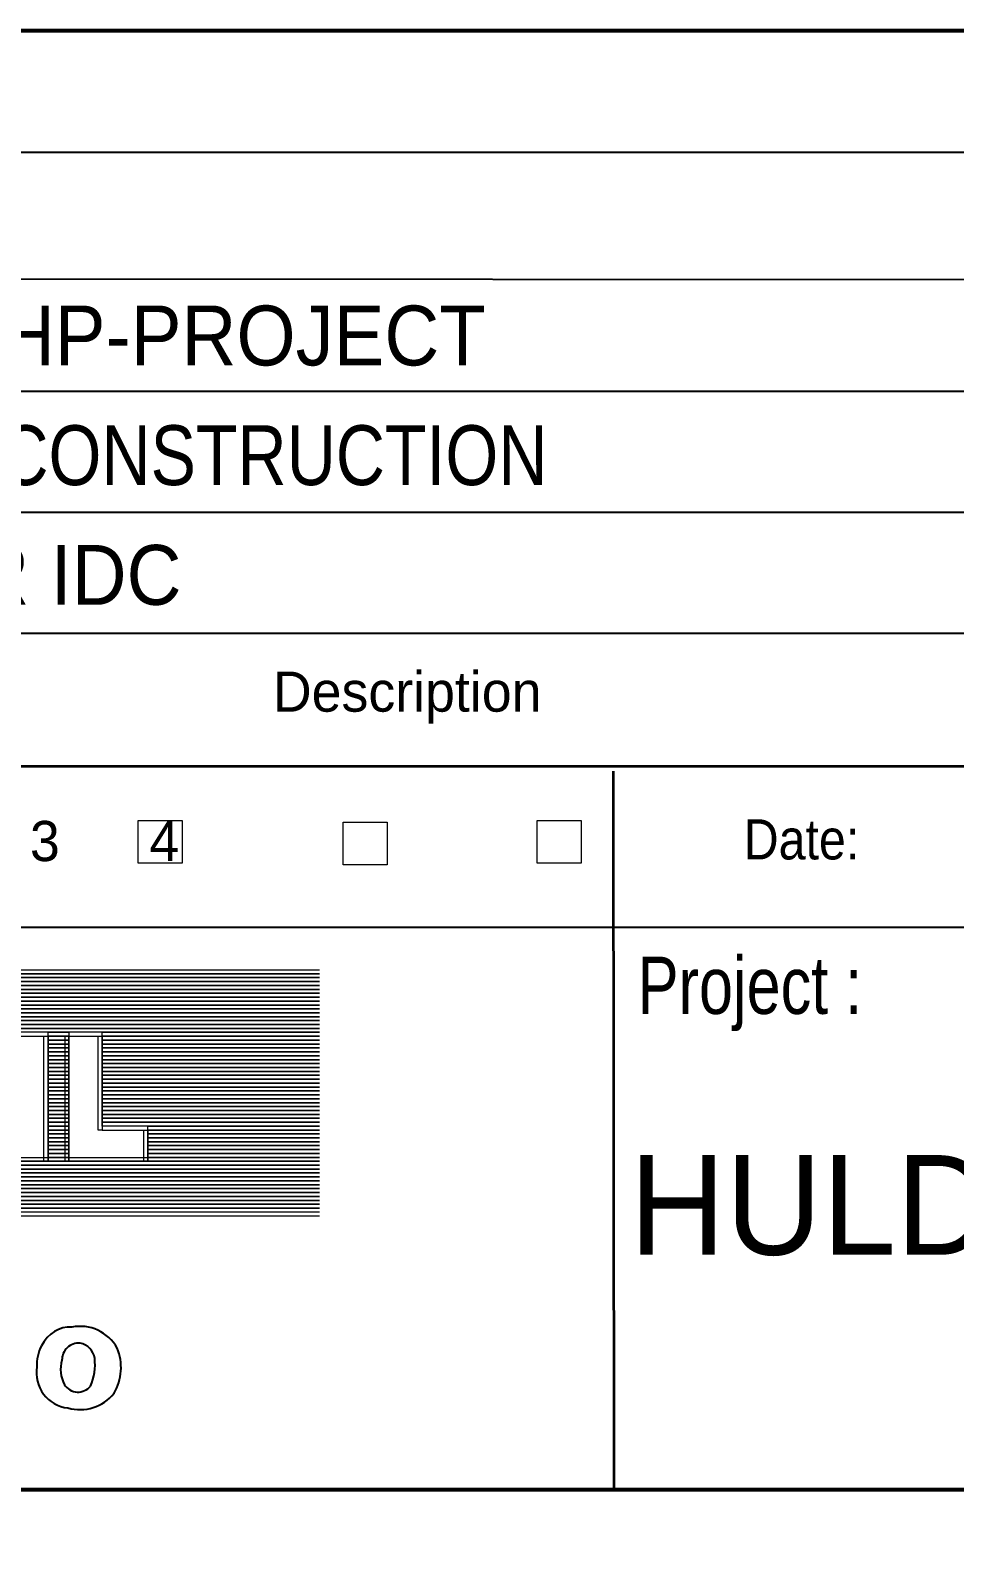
# Model space of a CAD drawing. Header units: millimetres. Extents: x 0 to 841, y 0 to 594.
# Drawn here: x 704.3 to 750.7, y 80.9 to 157.4 of the extents above; entities that cross this region are included whole.
import ezdxf
from ezdxf.enums import TextEntityAlignment as Align

# ---------------------------------------------------------------- set-up
doc = ezdxf.new("R2010")
doc.units = ezdxf.units.MM
doc.layers.add('1', color=7, linetype='Continuous', lineweight=13)
doc.layers.add('35', color=7, linetype='Continuous', lineweight=25)
doc.layers.add('2', color=7, linetype='Continuous')

msp = doc.modelspace()

# ---------------------------------------------------------------- linework, layer by layer
at = {"layer": '1', "lineweight": 25}
for p, q in [((648.825, 151.274), (829.269, 151.274)), ((648.825, 151.274), (829.269, 151.274)), ((648.827, 144.949), (829.268, 144.852)), ((648.827, 144.949), (829.268, 144.852)), ((648.828, 139.29), (829.27, 139.285)), ((648.828, 139.29), (829.27, 139.285)), ((648.817, 133.231), (829.275, 133.231)), ((648.817, 133.231), (829.275, 133.231)), ((648.813, 127.167), (829.263, 127.167)), ((648.813, 127.167), (829.263, 127.167)), ((648.723, 112.418), (829.276, 112.418)), ((648.723, 112.418), (829.276, 112.418))]:
    msp.add_line(p, q, dxfattribs=at)
at = {"layer": '1', "lineweight": 35}
for p, q in [((829.257, 120.491), (648.808, 120.475)), ((829.257, 120.491), (648.808, 120.475)), ((733.55, 120.235), (733.589, 84.191)), ((733.55, 120.235), (733.589, 84.191))]:
    msp.add_line(p, q, dxfattribs=at)
at = {"layer": '1'}
for p, q in [((659.387, 110.283), (718.839, 110.283)), ((659.387, 110.283), (718.839, 110.283)), ((659.387, 110.087), (718.839, 110.087)), ((659.387, 110.087), (718.839, 110.087)), ((659.387, 109.891), (718.839, 109.891)), ((659.387, 109.891), (718.839, 109.891)), ((667.723, 109.695), (718.839, 109.695)), ((667.723, 109.695), (718.839, 109.695)), ((667.931, 109.499), (718.839, 109.499)), ((667.931, 109.499), (718.839, 109.499)), ((668.139, 109.304), (718.839, 109.304)), ((668.139, 109.304), (718.839, 109.304)), ((668.348, 109.108), (718.839, 109.108)), ((668.348, 109.108), (718.839, 109.108)), ((668.557, 108.912), (718.839, 108.912)), ((668.557, 108.912), (718.839, 108.912)), ((668.765, 108.717), (718.839, 108.717)), ((668.765, 108.717), (718.839, 108.717)), ((668.973, 108.52), (718.839, 108.52)), ((668.973, 108.52), (718.839, 108.52)), ((669.182, 108.324), (718.839, 108.324)), ((669.182, 108.324), (718.839, 108.324)), ((669.39, 108.129), (718.839, 108.129)), ((669.39, 108.129), (718.839, 108.129)), ((669.598, 108.129), (718.839, 108.129)), ((669.598, 108.129), (718.839, 108.129)), ((669.807, 107.933), (718.839, 107.933)), ((669.807, 107.933), (718.839, 107.933)), ((670.015, 107.737), (718.839, 107.737)), ((670.015, 107.737), (718.839, 107.737)), ((670.432, 107.541), (718.839, 107.541)), ((670.432, 107.541), (718.839, 107.541)), ((678.143, 107.346), (718.839, 107.346)), ((678.143, 107.346), (718.839, 107.346)), ((707.941, 107.15), (718.839, 107.15)), ((707.941, 107.15), (718.839, 107.15)), ((707.941, 106.954), (718.839, 106.954)), ((707.941, 106.954), (718.839, 106.954)), ((707.941, 106.758), (718.839, 106.758)), ((707.941, 106.758), (718.839, 106.758)), ((707.941, 106.562), (718.839, 106.562)), ((707.941, 106.562), (718.839, 106.562)), ((707.941, 106.366), (718.839, 106.366)), ((707.941, 106.366), (718.839, 106.366)), ((707.941, 106.17), (718.839, 106.17)), ((707.941, 106.17), (718.839, 106.17)), ((707.941, 105.975), (718.839, 105.975)), ((707.941, 105.975), (718.839, 105.975)), ((707.941, 105.779), (718.839, 105.779)), ((707.941, 105.779), (718.839, 105.779)), ((707.941, 105.583), (718.839, 105.583)), ((707.941, 105.583), (718.839, 105.583)), ((707.941, 105.387), (718.839, 105.387)), ((707.941, 105.387), (718.839, 105.387)), ((707.941, 105.191), (718.839, 105.191)), ((707.941, 105.191), (718.839, 105.191)), ((707.941, 104.995), (718.839, 104.995)), ((707.941, 104.995), (718.839, 104.995)), ((707.941, 104.799), (718.839, 104.799)), ((707.941, 104.799), (718.839, 104.799)), ((707.941, 104.604), (718.839, 104.604)), ((707.941, 104.604), (718.839, 104.604)), ((707.941, 104.408), (718.839, 104.408)), ((707.941, 104.408), (718.839, 104.408)), ((707.941, 104.212), (718.839, 104.212)), ((707.941, 104.212), (718.839, 104.212)), ((707.941, 104.017), (718.839, 104.017)), ((707.941, 104.017), (718.839, 104.017)), ((707.941, 103.82), (718.839, 103.82)), ((707.941, 103.82), (718.839, 103.82)), ((707.941, 103.624), (718.839, 103.624)), ((707.941, 103.624), (718.839, 103.624)), ((707.941, 103.428), (718.839, 103.428)), ((707.941, 103.428), (718.839, 103.428)), ((707.941, 103.233), (718.839, 103.233)), ((707.941, 103.233), (718.839, 103.233)), ((707.941, 103.037), (718.839, 103.037)), ((707.941, 103.037), (718.839, 103.037)), ((707.941, 102.841), (718.839, 102.841)), ((707.941, 102.841), (718.839, 102.841)), ((707.941, 102.646), (718.839, 102.646)), ((707.941, 102.646), (718.839, 102.646)), ((710.234, 102.45), (718.839, 102.45)), ((710.234, 102.45), (718.839, 102.45)), ((710.234, 102.254), (718.839, 102.254)), ((710.234, 102.254), (718.839, 102.254)), ((710.234, 102.058), (718.839, 102.058)), ((710.234, 102.058), (718.839, 102.058)), ((710.234, 101.862), (718.839, 101.862)), ((710.234, 101.862), (718.839, 101.862)), ((710.234, 101.666), (718.839, 101.666)), ((710.234, 101.666), (718.839, 101.666)), ((710.234, 101.47), (718.839, 101.47)), ((710.234, 101.47), (718.839, 101.47)), ((710.234, 101.275), (718.839, 101.275)), ((710.234, 101.275), (718.839, 101.275)), ((710.234, 101.079), (718.839, 101.079)), ((710.234, 101.079), (718.839, 101.079)), ((669.807, 100.295), (718.839, 100.295)), ((669.807, 100.295), (718.839, 100.295)), ((670.224, 100.491), (718.839, 100.491)), ((670.224, 100.491), (718.839, 100.491)), ((670.432, 100.491), (718.839, 100.491)), ((670.432, 100.491), (718.839, 100.491)), ((678.35, 100.687), (718.839, 100.687)), ((678.35, 100.687), (718.839, 100.687)), ((710.234, 100.883), (718.839, 100.883)), ((710.234, 100.883), (718.839, 100.883)), ((659.387, 99.512), (718.839, 99.512)), ((659.387, 99.512), (718.839, 99.512)), ((667.931, 99.512), (718.839, 99.512)), ((667.931, 99.512), (718.839, 99.512)), ((668.765, 99.708), (718.839, 99.708)), ((668.765, 99.708), (718.839, 99.708)), ((669.182, 99.904), (718.839, 99.904)), ((669.182, 99.904), (718.839, 99.904)), ((669.598, 100.099), (718.839, 100.099)), ((669.598, 100.099), (718.839, 100.099)), ((659.387, 99.317), (718.839, 99.317)), ((659.387, 99.317), (718.839, 99.317)), ((659.387, 99.12), (718.839, 99.12)), ((659.387, 99.12), (718.839, 99.12)), ((659.387, 98.924), (718.839, 98.924)), ((659.387, 98.924), (718.839, 98.924)), ((659.387, 98.728), (718.839, 98.728)), ((659.387, 98.728), (718.839, 98.728)), ((659.387, 98.533), (718.839, 98.533)), ((659.387, 98.533), (718.839, 98.533)), ((659.387, 98.337), (718.839, 98.337)), ((659.387, 98.337), (718.839, 98.337))]:
    msp.add_line(p, q, dxfattribs=at)
at = {"layer": '1', "lineweight": 35}
msp.add_lwpolyline([(648.784, 84.124), (648.838, 157.37), (829.263, 157.37)], dxfattribs=at)
at = {"layer": '1', "lineweight": 53}
msp.add_lwpolyline([(648.784, 84.124), (648.838, 157.37), (829.263, 157.37)], dxfattribs=at)
at = {"layer": '1'}
for points in [[(709.741, 117.769), (711.952, 117.769), (711.952, 115.624), (709.741, 115.624)], [(709.741, 117.769), (711.952, 117.769), (711.952, 115.624), (709.741, 115.624)], [(720.012, 117.693), (722.223, 117.693), (722.223, 115.548), (720.012, 115.548)], [(720.012, 117.693), (722.223, 117.693), (722.223, 115.548), (720.012, 115.548)], [(729.739, 117.769), (731.95, 117.769), (731.95, 115.624), (729.739, 115.624)], [(729.739, 117.769), (731.95, 117.769), (731.95, 115.624), (729.739, 115.624)], [(705.232, 107.15), (703.565, 107.15), (703.565, 106.954), (705.232, 106.954)], [(705.232, 107.15), (703.565, 107.15), (703.565, 106.954), (705.232, 106.954)], [(705.232, 107.15), (706.274, 107.15), (706.274, 106.954), (705.232, 106.954)], [(705.232, 107.15), (706.274, 107.15), (706.274, 106.954), (705.232, 106.954)], [(707.941, 107.15), (706.274, 107.15), (706.274, 106.954), (707.941, 106.954)], [(707.941, 107.15), (706.274, 107.15), (706.274, 106.954), (707.941, 106.954)], [(705.024, 100.687), (705.024, 106.954), (705.232, 106.954), (705.232, 100.687)], [(705.024, 100.687), (705.024, 106.954), (705.232, 106.954), (705.232, 100.687)], [(705.232, 106.954), (706.274, 106.954), (706.274, 106.758), (705.232, 106.758)], [(705.232, 106.954), (706.274, 106.954), (706.274, 106.758), (705.232, 106.758)], [(705.232, 106.954), (706.274, 106.954), (706.274, 106.758), (705.232, 106.758)], [(705.232, 106.954), (706.274, 106.954), (706.274, 106.758), (705.232, 106.758)], [(705.232, 106.758), (706.274, 106.758), (706.274, 106.562), (705.232, 106.562)], [(705.232, 106.758), (706.274, 106.758), (706.274, 106.562), (705.232, 106.562)], [(705.232, 106.562), (706.274, 106.562), (706.274, 106.366), (705.232, 106.366)], [(705.232, 106.562), (706.274, 106.562), (706.274, 106.366), (705.232, 106.366)], [(705.232, 106.366), (706.274, 106.366), (706.274, 106.17), (705.232, 106.17)], [(705.232, 106.366), (706.274, 106.366), (706.274, 106.17), (705.232, 106.17)], [(706.066, 106.954), (706.066, 100.687), (706.274, 100.687), (706.274, 106.954)], [(706.066, 106.954), (706.066, 100.687), (706.274, 100.687), (706.274, 106.954)], [(707.733, 102.254), (707.733, 106.954), (707.941, 106.954), (707.941, 102.254)], [(707.733, 102.254), (707.733, 106.954), (707.941, 106.954), (707.941, 102.254)], [(705.232, 106.17), (706.274, 106.17), (706.274, 105.975), (705.232, 105.975)], [(705.232, 106.17), (706.274, 106.17), (706.274, 105.975), (705.232, 105.975)], [(705.232, 105.975), (706.274, 105.975), (706.274, 105.779), (705.232, 105.779)], [(705.232, 105.975), (706.274, 105.975), (706.274, 105.779), (705.232, 105.779)], [(705.232, 105.975), (706.274, 105.975), (706.274, 105.779), (705.232, 105.779)], [(705.232, 105.975), (706.274, 105.975), (706.274, 105.779), (705.232, 105.779)], [(705.232, 105.779), (706.274, 105.779), (706.274, 105.583), (705.232, 105.583)], [(705.232, 105.779), (706.274, 105.779), (706.274, 105.583), (705.232, 105.583)], [(705.232, 105.583), (706.274, 105.583), (706.274, 105.387), (705.232, 105.387)], [(705.232, 105.583), (706.274, 105.583), (706.274, 105.387), (705.232, 105.387)], [(705.232, 105.387), (706.274, 105.387), (706.274, 105.191), (705.232, 105.191)], [(705.232, 105.387), (706.274, 105.387), (706.274, 105.191), (705.232, 105.191)], [(705.232, 105.191), (706.274, 105.191), (706.274, 104.995), (705.232, 104.995)], [(705.232, 105.191), (706.274, 105.191), (706.274, 104.995), (705.232, 104.995)], [(705.232, 104.995), (706.274, 104.995), (706.274, 104.799), (705.232, 104.799)], [(705.232, 104.995), (706.274, 104.995), (706.274, 104.799), (705.232, 104.799)], [(705.232, 104.799), (706.274, 104.799), (706.274, 104.604), (705.232, 104.604)], [(705.232, 104.799), (706.274, 104.799), (706.274, 104.604), (705.232, 104.604)], [(705.232, 104.799), (706.274, 104.799), (706.274, 104.604), (705.232, 104.604)], [(705.232, 104.799), (706.274, 104.799), (706.274, 104.604), (705.232, 104.604)], [(705.232, 104.604), (706.274, 104.604), (706.274, 104.408), (705.232, 104.408)], [(705.232, 104.604), (706.274, 104.604), (706.274, 104.408), (705.232, 104.408)], [(705.232, 104.408), (706.274, 104.408), (706.274, 104.212), (705.232, 104.212)], [(705.232, 104.408), (706.274, 104.408), (706.274, 104.212), (705.232, 104.212)], [(705.232, 104.212), (706.274, 104.212), (706.274, 104.017), (705.232, 104.017)], [(705.232, 104.212), (706.274, 104.212), (706.274, 104.017), (705.232, 104.017)], [(705.232, 104.017), (706.274, 104.017), (706.274, 103.82), (705.232, 103.82)], [(705.232, 104.017), (706.274, 104.017), (706.274, 103.82), (705.232, 103.82)], [(705.232, 103.82), (706.274, 103.82), (706.274, 103.624), (705.232, 103.624)], [(705.232, 103.82), (706.274, 103.82), (706.274, 103.624), (705.232, 103.624)], [(705.232, 103.82), (706.274, 103.82), (706.274, 103.624), (705.232, 103.624)], [(705.232, 103.82), (706.274, 103.82), (706.274, 103.624), (705.232, 103.624)], [(705.232, 103.624), (706.274, 103.624), (706.274, 103.428), (705.232, 103.428)], [(705.232, 103.624), (706.274, 103.624), (706.274, 103.428), (705.232, 103.428)], [(705.232, 103.428), (706.274, 103.428), (706.274, 103.233), (705.232, 103.233)], [(705.232, 103.428), (706.274, 103.428), (706.274, 103.233), (705.232, 103.233)], [(705.232, 103.233), (706.274, 103.233), (706.274, 103.037), (705.232, 103.037)], [(705.232, 103.233), (706.274, 103.233), (706.274, 103.037), (705.232, 103.037)], [(705.232, 103.037), (706.274, 103.037), (706.274, 102.841), (705.232, 102.841)], [(705.232, 103.037), (706.274, 103.037), (706.274, 102.841), (705.232, 102.841)], [(705.232, 102.841), (706.274, 102.841), (706.274, 102.646), (705.232, 102.646)], [(705.232, 102.841), (706.274, 102.841), (706.274, 102.646), (705.232, 102.646)], [(705.232, 102.646), (706.274, 102.646), (706.274, 102.45), (705.232, 102.45)], [(705.232, 102.646), (706.274, 102.646), (706.274, 102.45), (705.232, 102.45)], [(705.232, 102.646), (706.274, 102.646), (706.274, 102.45), (705.232, 102.45)], [(705.232, 102.646), (706.274, 102.646), (706.274, 102.45), (705.232, 102.45)], [(705.232, 102.45), (706.274, 102.45), (706.274, 102.254), (705.232, 102.254)], [(705.232, 102.45), (706.274, 102.45), (706.274, 102.254), (705.232, 102.254)], [(705.232, 102.254), (706.274, 102.254), (706.274, 102.058), (705.232, 102.058)], [(705.232, 102.254), (706.274, 102.254), (706.274, 102.058), (705.232, 102.058)], [(705.232, 102.058), (706.274, 102.058), (706.274, 101.862), (705.232, 101.862)], [(705.232, 102.058), (706.274, 102.058), (706.274, 101.862), (705.232, 101.862)], [(705.232, 101.862), (706.274, 101.862), (706.274, 101.666), (705.232, 101.666)], [(705.232, 101.862), (706.274, 101.862), (706.274, 101.666), (705.232, 101.666)], [(710.234, 102.45), (707.941, 102.45), (707.941, 102.254), (710.234, 102.254)], [(710.234, 102.45), (707.941, 102.45), (707.941, 102.254), (710.234, 102.254)], [(710.025, 100.687), (710.025, 102.254), (710.234, 102.254), (710.234, 100.687)], [(710.025, 100.687), (710.025, 102.254), (710.234, 102.254), (710.234, 100.687)], [(705.232, 101.666), (706.274, 101.666), (706.274, 101.47), (705.232, 101.47)], [(705.232, 101.666), (706.274, 101.666), (706.274, 101.47), (705.232, 101.47)], [(705.232, 101.666), (706.274, 101.666), (706.274, 101.47), (705.232, 101.47)], [(705.232, 101.666), (706.274, 101.666), (706.274, 101.47), (705.232, 101.47)], [(705.232, 101.47), (706.274, 101.47), (706.274, 101.275), (705.232, 101.275)], [(705.232, 101.47), (706.274, 101.47), (706.274, 101.275), (705.232, 101.275)], [(705.232, 101.275), (706.274, 101.275), (706.274, 101.079), (705.232, 101.079)], [(705.232, 101.275), (706.274, 101.275), (706.274, 101.079), (705.232, 101.079)], [(705.232, 101.079), (706.274, 101.079), (706.274, 100.883), (705.232, 100.883)], [(705.232, 101.079), (706.274, 101.079), (706.274, 100.883), (705.232, 100.883)], [(703.565, 100.883), (705.232, 100.883), (705.232, 100.687), (703.565, 100.687)], [(703.565, 100.883), (705.232, 100.883), (705.232, 100.687), (703.565, 100.687)], [(705.232, 100.883), (706.274, 100.883), (706.274, 100.687), (705.232, 100.687)], [(705.232, 100.883), (706.274, 100.883), (706.274, 100.687), (705.232, 100.687)], [(706.274, 100.883), (710.234, 100.883), (710.234, 100.687), (706.274, 100.687)], [(706.274, 100.883), (710.234, 100.883), (710.234, 100.687), (706.274, 100.687)]]:
    msp.add_lwpolyline(points, close=True, dxfattribs=at)
for points in [[(718.839, 110.087), (659.387, 110.087), (659.387, 110.283), (718.839, 110.283)], [(718.839, 110.087), (659.387, 110.087), (659.387, 110.283)], [(718.839, 110.087), (659.387, 110.087), (659.387, 110.283), (718.839, 110.283)], [(718.839, 110.087), (659.387, 110.087), (659.387, 110.283)], [(718.839, 109.891), (659.387, 109.891), (659.387, 110.087)], [(718.839, 109.891), (659.387, 109.891), (659.387, 110.087)], [(718.839, 109.695), (659.387, 109.695), (659.387, 109.891)], [(718.839, 109.695), (659.387, 109.695), (659.387, 109.891)], [(718.839, 109.499), (667.723, 109.499), (667.723, 109.695)], [(718.839, 109.499), (667.723, 109.499), (667.723, 109.695)], [(718.839, 109.304), (667.931, 109.304), (667.931, 109.499)], [(718.839, 109.304), (667.931, 109.304), (667.931, 109.499)], [(718.839, 109.108), (668.139, 109.108), (668.139, 109.304), (718.839, 109.304)], [(718.839, 109.108), (668.139, 109.108), (668.139, 109.304)], [(718.839, 109.108), (668.139, 109.108), (668.139, 109.304), (718.839, 109.304)], [(718.839, 109.108), (668.139, 109.108), (668.139, 109.304)], [(718.839, 108.912), (668.348, 108.912), (668.348, 109.108)], [(718.839, 108.912), (668.348, 108.912), (668.348, 109.108)], [(718.839, 108.717), (668.557, 108.717), (668.557, 108.912)], [(718.839, 108.717), (668.557, 108.717), (668.557, 108.912)], [(718.839, 108.52), (668.765, 108.52), (668.765, 108.717)], [(718.839, 108.52), (668.765, 108.52), (668.765, 108.717)], [(718.839, 108.324), (668.973, 108.324), (668.973, 108.52)], [(718.839, 108.324), (668.973, 108.324), (668.973, 108.52)], [(718.839, 108.129), (669.182, 108.129), (669.182, 108.324)], [(718.839, 108.129), (669.182, 108.129), (669.182, 108.324)], [(718.839, 107.933), (669.39, 107.933), (669.39, 108.129)], [(718.839, 107.933), (669.39, 107.933), (669.39, 108.129)], [(718.839, 107.933), (669.598, 107.933), (669.598, 108.129)], [(718.839, 107.933), (669.598, 107.933), (669.598, 108.129)], [(718.839, 107.737), (669.807, 107.737), (669.807, 107.933)], [(718.839, 107.737), (669.807, 107.737), (669.807, 107.933)], [(718.839, 107.541), (670.015, 107.541), (670.015, 107.737)], [(718.839, 107.541), (670.015, 107.541), (670.015, 107.737)], [(718.839, 107.346), (670.432, 107.346), (670.432, 107.541)], [(718.839, 107.346), (670.432, 107.346), (670.432, 107.541)], [(718.839, 107.15), (678.143, 107.15), (678.143, 107.346)], [(718.839, 107.15), (678.143, 107.15), (678.143, 107.346)], [(718.839, 106.954), (707.941, 106.954), (707.941, 107.15)], [(718.839, 106.954), (707.941, 106.954), (707.941, 107.15)], [(718.839, 106.758), (707.941, 106.758), (707.941, 106.954), (718.839, 106.954)], [(718.839, 106.758), (707.941, 106.758), (707.941, 106.954)], [(718.839, 106.758), (707.941, 106.758), (707.941, 106.954), (718.839, 106.954)], [(718.839, 106.758), (707.941, 106.758), (707.941, 106.954)], [(718.839, 106.562), (707.941, 106.562), (707.941, 106.758)], [(718.839, 106.562), (707.941, 106.562), (707.941, 106.758)], [(718.839, 106.366), (707.941, 106.366), (707.941, 106.562)], [(718.839, 106.366), (707.941, 106.366), (707.941, 106.562)], [(718.839, 106.17), (707.941, 106.17), (707.941, 106.366)], [(718.839, 106.17), (707.941, 106.17), (707.941, 106.366)], [(718.839, 105.975), (707.941, 105.975), (707.941, 106.17)], [(718.839, 105.975), (707.941, 105.975), (707.941, 106.17)], [(718.839, 105.779), (707.941, 105.779), (707.941, 105.975), (718.839, 105.975)], [(718.839, 105.779), (707.941, 105.779), (707.941, 105.975)], [(718.839, 105.779), (707.941, 105.779), (707.941, 105.975), (718.839, 105.975)], [(718.839, 105.779), (707.941, 105.779), (707.941, 105.975)], [(718.839, 105.583), (707.941, 105.583), (707.941, 105.779)], [(718.839, 105.583), (707.941, 105.583), (707.941, 105.779)], [(718.839, 105.387), (707.941, 105.387), (707.941, 105.583)], [(718.839, 105.387), (707.941, 105.387), (707.941, 105.583)], [(718.839, 105.191), (707.941, 105.191), (707.941, 105.387)], [(718.839, 105.191), (707.941, 105.191), (707.941, 105.387)], [(718.839, 104.995), (707.941, 104.995), (707.941, 105.191)], [(718.839, 104.995), (707.941, 104.995), (707.941, 105.191)], [(718.839, 104.799), (707.941, 104.799), (707.941, 104.995)], [(718.839, 104.799), (707.941, 104.799), (707.941, 104.995)], [(718.839, 104.604), (707.941, 104.604), (707.941, 104.799), (718.839, 104.799)], [(718.839, 104.604), (707.941, 104.604), (707.941, 104.799)], [(718.839, 104.604), (707.941, 104.604), (707.941, 104.799), (718.839, 104.799)], [(718.839, 104.604), (707.941, 104.604), (707.941, 104.799)], [(718.839, 104.408), (707.941, 104.408), (707.941, 104.604)], [(718.839, 104.408), (707.941, 104.408), (707.941, 104.604)], [(718.839, 104.212), (707.941, 104.212), (707.941, 104.408)], [(718.839, 104.212), (707.941, 104.212), (707.941, 104.408)], [(718.839, 104.017), (707.941, 104.017), (707.941, 104.212)], [(718.839, 104.017), (707.941, 104.017), (707.941, 104.212)], [(718.839, 103.82), (707.941, 103.82), (707.941, 104.017)], [(718.839, 103.82), (707.941, 103.82), (707.941, 104.017)], [(718.839, 103.624), (707.941, 103.624), (707.941, 103.82), (718.839, 103.82)], [(718.839, 103.624), (707.941, 103.624), (707.941, 103.82)], [(718.839, 103.624), (707.941, 103.624), (707.941, 103.82), (718.839, 103.82)], [(718.839, 103.624), (707.941, 103.624), (707.941, 103.82)], [(718.839, 103.428), (707.941, 103.428), (707.941, 103.624)], [(718.839, 103.428), (707.941, 103.428), (707.941, 103.624)], [(718.839, 103.233), (707.941, 103.233), (707.941, 103.428)], [(718.839, 103.233), (707.941, 103.233), (707.941, 103.428)], [(718.839, 103.037), (707.941, 103.037), (707.941, 103.233)], [(718.839, 103.037), (707.941, 103.037), (707.941, 103.233)], [(718.839, 102.841), (707.941, 102.841), (707.941, 103.037)], [(718.839, 102.841), (707.941, 102.841), (707.941, 103.037)], [(718.839, 102.646), (707.941, 102.646), (707.941, 102.841)], [(718.839, 102.646), (707.941, 102.646), (707.941, 102.841)], [(718.839, 102.45), (707.941, 102.45), (707.941, 102.646), (718.839, 102.646)], [(718.839, 102.45), (707.941, 102.45), (707.941, 102.646)], [(718.839, 102.45), (707.941, 102.45), (707.941, 102.646), (718.839, 102.646)], [(718.839, 102.45), (707.941, 102.45), (707.941, 102.646)], [(718.839, 102.254), (710.234, 102.254), (710.234, 102.45)], [(718.839, 102.254), (710.234, 102.254), (710.234, 102.45)], [(718.839, 102.058), (710.234, 102.058), (710.234, 102.254)], [(718.839, 102.058), (710.234, 102.058), (710.234, 102.254)], [(718.839, 101.862), (710.234, 101.862), (710.234, 102.058)], [(718.839, 101.862), (710.234, 101.862), (710.234, 102.058)], [(718.839, 101.666), (710.234, 101.666), (710.234, 101.862)], [(718.839, 101.666), (710.234, 101.666), (710.234, 101.862)], [(718.839, 101.47), (710.234, 101.47), (710.234, 101.666), (718.839, 101.666)], [(718.839, 101.47), (710.234, 101.47), (710.234, 101.666)], [(718.839, 101.47), (710.234, 101.47), (710.234, 101.666), (718.839, 101.666)], [(718.839, 101.47), (710.234, 101.47), (710.234, 101.666)], [(718.839, 101.275), (710.234, 101.275), (710.234, 101.47)], [(718.839, 101.275), (710.234, 101.275), (710.234, 101.47)], [(718.839, 101.079), (710.234, 101.079), (710.234, 101.275)], [(718.839, 101.079), (710.234, 101.079), (710.234, 101.275)], [(718.839, 100.883), (710.234, 100.883), (710.234, 101.079)], [(718.839, 100.883), (710.234, 100.883), (710.234, 101.079)], [(718.839, 100.099), (669.807, 100.099), (669.807, 100.295)], [(718.839, 100.099), (669.807, 100.099), (669.807, 100.295)], [(718.839, 100.295), (670.224, 100.295), (670.224, 100.491)], [(718.839, 100.295), (670.224, 100.295), (670.224, 100.491)], [(718.839, 100.295), (670.432, 100.295), (670.432, 100.491)], [(718.839, 100.295), (670.432, 100.295), (670.432, 100.491)], [(718.839, 100.491), (678.35, 100.491), (678.35, 100.687)], [(718.839, 100.491), (678.35, 100.491), (678.35, 100.687)], [(718.839, 100.687), (710.234, 100.687), (710.234, 100.883)], [(718.839, 100.687), (710.234, 100.687), (710.234, 100.883)], [(718.839, 99.317), (659.387, 99.317), (659.387, 99.512)], [(718.839, 99.317), (659.387, 99.317), (659.387, 99.512)], [(718.839, 99.317), (667.931, 99.317), (667.931, 99.512)], [(718.839, 99.317), (667.931, 99.317), (667.931, 99.512)], [(718.839, 99.512), (668.765, 99.512), (668.765, 99.708)], [(718.839, 99.512), (668.765, 99.512), (668.765, 99.708)], [(718.839, 99.708), (669.182, 99.708), (669.182, 99.904)], [(718.839, 99.708), (669.182, 99.708), (669.182, 99.904)], [(718.839, 99.904), (669.598, 99.904), (669.598, 100.099)], [(718.839, 99.904), (669.598, 99.904), (669.598, 100.099)], [(718.839, 99.12), (659.387, 99.12), (659.387, 99.317)], [(718.839, 99.12), (659.387, 99.12), (659.387, 99.317)], [(718.839, 98.924), (659.387, 98.924), (659.387, 99.12)], [(718.839, 98.924), (659.387, 98.924), (659.387, 99.12)], [(718.839, 98.728), (659.387, 98.728), (659.387, 98.924)], [(718.839, 98.728), (659.387, 98.728), (659.387, 98.924)], [(718.839, 98.533), (659.387, 98.533), (659.387, 98.728)], [(718.839, 98.533), (659.387, 98.533), (659.387, 98.728)], [(718.839, 98.337), (659.387, 98.337), (659.387, 98.533)], [(718.839, 98.337), (659.387, 98.337), (659.387, 98.533)], [(718.839, 98.141), (659.387, 98.141), (659.387, 98.337), (718.839, 98.337)], [(718.839, 98.141), (659.387, 98.141), (659.387, 98.337)], [(718.839, 98.141), (659.387, 98.141), (659.387, 98.337), (718.839, 98.337)], [(718.839, 98.141), (659.387, 98.141), (659.387, 98.337)], [(718.839, 98.141), (659.387, 98.141), (659.387, 97.946), (718.839, 97.946)], [(718.839, 98.141), (659.387, 98.141), (659.387, 97.946), (718.839, 97.946)]]:
    msp.add_lwpolyline(points, dxfattribs=at)
at = {"layer": '1', "lineweight": 35}
msp.add_lwpolyline([(648.81, 84.229), (829.271, 84.229), (829.271, 10.406), (648.81, 10.406)], close=True, dxfattribs=at)
at = {"layer": '1', "lineweight": 53}
msp.add_lwpolyline([(648.81, 84.229), (829.271, 84.229), (829.271, 10.406), (648.81, 10.406)], close=True, dxfattribs=at)
at = {"layer": '35'}
for centre, radius, start, end in [((706.838, 90.294), 2.119, 29.01886, 101.41455), ((706.61, 90.512), 1.945, 151.76425, 183.92772), ((706.775, 90.725), 0.849, 86.31913, 180.84996), ((706.654, 90.667), 0.922, 8.78795, 79.05747), ((706.319, 90.344), 2.566, 329.87636, 22.40658), ((706.423, 90.085), 1.777, 170.49118, 263.37906), ((707.427, 90.246), 1.571, 162.74117, 208.91483), ((704.865, 90.502), 2.718, 336.48716, 6.46093), ((706.73, 89.924), 0.806, 212.78491, 321.12205), ((706.823, 90.438), 2.203, 254.07751, 321.15666)]:
    msp.add_arc(centre, radius, start, end, dxfattribs=at)
msp.add_ellipse((706.321, 90.316), major_axis=(0, 2.058), ratio=0.822978, start_param=6.225398, end_param=7.281168, dxfattribs=at)

# ---------------------------------------------------------------- texts
at = {"layer": '1'}
for s, p in [('Description', (716.495, 123.224)), ('Description', (716.495, 123.224)), ('Acceptance Code:  1      1B      2A      2      3      4  ', (653.298, 115.734)), ('Acceptance Code:  1      1B      2A      2      3      4  ', (653.298, 115.734))]:
    msp.add_text(s, height=2.013, dxfattribs=at).set_placement(p)
for s, height, width, p in [('Date:', 2.013, 0.9, (740.094, 115.817)), ('Date:', 2.013, 0.9, (740.094, 115.817)), ('Project :', 2.867, 0.8, (734.784, 108.074)), ('Project :', 2.867, 0.8, (734.784, 108.074))]:
    msp.add_text(s, height=height, dxfattribs=dict(at, width=width)).set_placement(p)
at = {"layer": '2'}
for s, width, p in [('AS BUILT, HHP-PROJECT', 0.95, (681, 140.581)), ('ISSUED FOR CONSTRUCTION', 0.85, (681, 134.581)), ('ISSUED FOR IDC', 0.95, (681, 128.581))]:
    msp.add_text(s, height=3, dxfattribs=dict(at, width=width)).set_placement(p)
msp.add_text('HULDRA HALEPRODUKSJON', height=5, dxfattribs=at).set_placement((780.983, 96), align=Align.CENTER)

doc.saveas('drawing.dxf')
